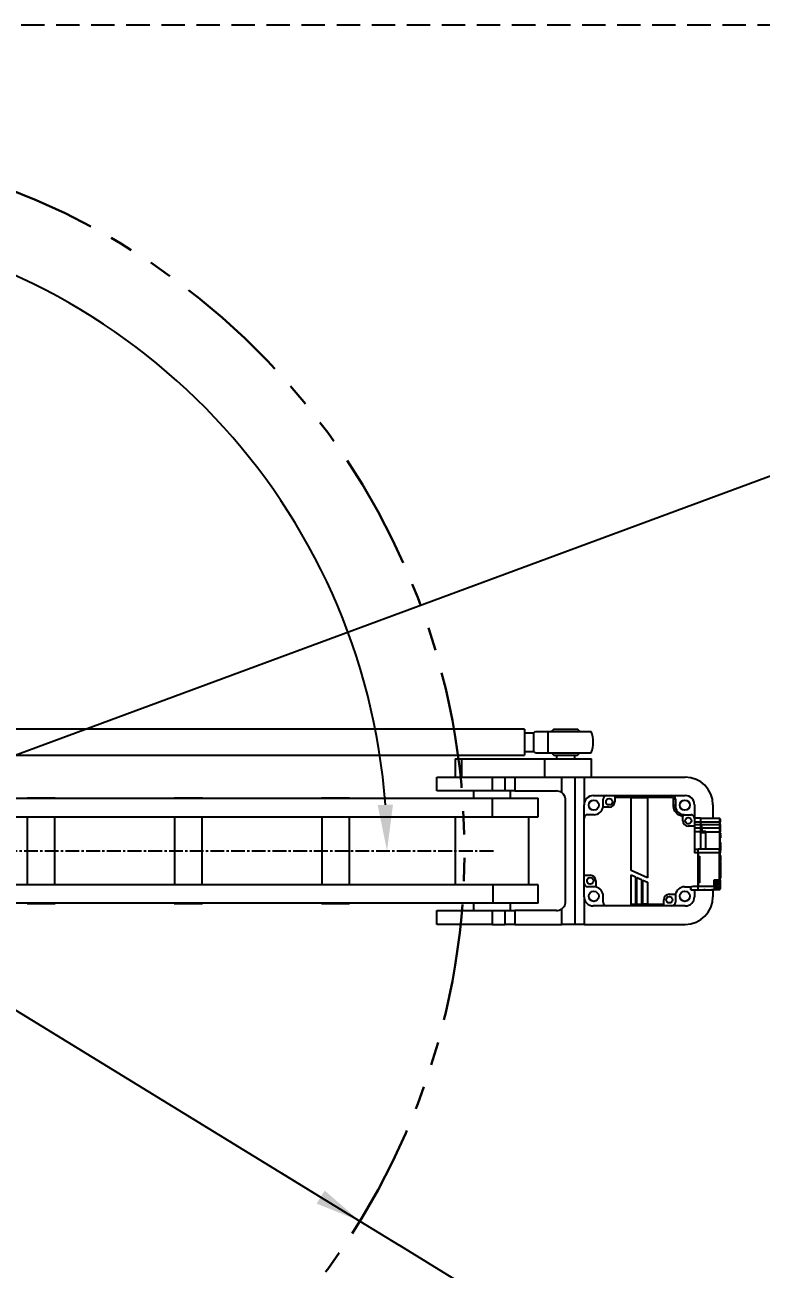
# Model space of a CAD drawing. Header units: millimetres. Extents: x 415 to 2018, y 500 to 823.
# Drawn here: x 1041.5 to 1081.5, y 543.7 to 611.4 of the extents above; entities that cross this region are included whole.
import ezdxf

# ---------------------------------------------------------------- set-up
doc = ezdxf.new("R2010")
doc.units = ezdxf.units.MM
doc.header["$PDSIZE"] = -1
for name, pattern in [('CENTER2', [1.125, 0.75, -0.125, 0.125, -0.125]), ('HIDDEN', [1.905, 1.27, -0.635]), ('PHANTOM', [12.7, 6.35, -1.27, 1.27, -1.27, 1.27, -1.27])]:
    doc.linetypes.add(name, pattern=pattern)
doc.layers.get('Defpoints').update_dxf_attribs({"lineweight": 18})
doc.dimstyles.new('ISO-25', dxfattribs={"dimtxt": 2.5, "dimasz": 2.5, "dimexe": 1.25, "dimexo": 0.625, "dimtad": 1, "dimtoh": 1, "dimlfac": 10, "dimtxsty": 'Standard', "dimcen": 2.5, "dimadec": 0, "dimazin": 0, "dimtfac": 1, "dimtmove": 0, "dimatfit": 3, "dimfxl": 1, "dimarcsym": 0})

# ---------------------------------------------------------------- blocks, each defined once
blk = doc.blocks.new('*X13')
at = {"color": 0, "linetype": 'CENTER2'}
blk.add_line((-38.082, 0), (20.119, 0), dxfattribs=at)
blk = doc.blocks.new('*D62')
at = {"color": 0, "lineweight": -2}
for p, q in [((1125.912, 603.108), (1108.251, 596.578)), ((1136.537, 603.108), (1125.912, 603.108)), ((1105.906, 595.711), (1108.251, 596.578)), ((1026.837, 566.477), (1105.906, 595.711)), ((1103.561, 594.844), (1101.216, 593.977))]:
    blk.add_line(p, q, dxfattribs=at)
at = {"color": 0}
blk.add_solid([(1103.417, 595.235), (1103.706, 594.453), (1105.906, 595.711)], dxfattribs=at)
at = {"layer": 'Defpoints', "color": 0}
for p in [(1105.906, 595.711), (1026.837, 566.477)]:
    blk.add_point(p, dxfattribs=at)
at = {"color": 0, "insert": (1131.537, 604.983), "char_height": 2.5, "attachment_point": 5}
blk.add_mtext('\\A1;R1173', dxfattribs=at)
blk = doc.blocks.new('*D63')
at = {"color": 0, "lineweight": -2}
for p, q in [((1026.837, 566.477), (1059.655, 546.347)), ((1057.524, 547.654), (1055.393, 548.961)), ((1059.655, 546.347), (1061.786, 545.04)), ((1083.579, 531.672), (1061.786, 545.04)), ((1093.371, 531.672), (1083.579, 531.672))]:
    blk.add_line(p, q, dxfattribs=at)
at = {"color": 0}
blk.add_solid([(1057.742, 548.009), (1057.306, 547.299), (1059.655, 546.347)], dxfattribs=at)
at = {"layer": 'Defpoints', "color": 0}
for p in [(1026.837, 566.477), (1059.655, 546.347)]:
    blk.add_point(p, dxfattribs=at)
at = {"color": 0, "insert": (1088.788, 533.547), "char_height": 2.5, "attachment_point": 5}
blk.add_mtext('\\A1;R363', dxfattribs=at)
blk = doc.blocks.new('*D64')
at = {"color": 0, "lineweight": -2}
blk.add_arc((1026.837, 566.477), 34.294, 4.17778, 160.82222, dxfattribs=at)
at = {"color": 0}
for points in [[(994.845, 577.621), (994.048, 577.865), (993.712, 575.353)], [(1061.456, 568.991), (1060.623, 568.961), (1061.131, 566.477)]]:
    blk.add_solid(points, dxfattribs=at)
at = {"layer": 'Defpoints', "color": 0}
for p in [(1046.507, 594.569), (942.065, 589.192), (1008.787, 566.477), (1026.837, 566.477), (1066.988, 566.477)]:
    blk.add_point(p, dxfattribs=at)
at = {"color": 0, "insert": (1029.508, 602.547), "char_height": 2.5, "width": 11.27525, "attachment_point": 5, "rotation": 355.7646}
blk.add_mtext('\\A1;165°', dxfattribs=at)

msp = doc.modelspace()

# ---------------------------------------------------------------- linework, layer by layer
at = {"linetype": 'HIDDEN'}
msp.add_line((946.0009, 611.367), (1117.481, 611.367), dxfattribs=at)
at = {"color": 161, "linetype": 'Continuous', "lineweight": 25, "true_color": 0x67adff}
for p, q in [((1068.597, 573.0775), (1033.597, 573.0775)), ((1068.597, 573.0775), (1068.597, 572.5095)), ((1069.097, 572.8775), (1068.597, 572.8775)), ((1069.1866, 572.9525), (1069.097, 572.8775)), ((1069.097, 572.8775), (1069.097, 571.8775)), ((1069.8745, 572.9525), (1072.2224, 572.9525)), ((1069.8745, 572.9525), (1069.8745, 571.8025)), ((1070.192, 573.0775), (1071.482, 573.0775)), ((1068.597, 572.5095), (1068.597, 571.6775)), ((1033.597, 571.6775), (1068.597, 571.6775)), ((1064.837, 571.4775), (1064.837, 570.4775)), ((1064.837, 571.4775), (1065.1848, 571.4775)), ((1065.1848, 571.4775), (1065.1848, 570.4775)), ((1065.1848, 571.4775), (1069.6804, 571.4775)), ((1068.597, 571.8775), (1069.097, 571.8775)), ((1069.097, 571.8775), (1069.1866, 571.8025)), ((1069.6804, 571.4775), (1069.6804, 570.4775)), ((1069.6804, 571.4775), (1072.237, 571.4775)), ((1069.8745, 571.8025), (1072.2224, 571.8025)), ((1070.192, 571.6775), (1071.482, 571.6775)), ((1070.337, 571.6775), (1070.337, 571.4775)), ((1071.337, 571.4775), (1071.337, 571.6775)), ((1072.237, 570.4775), (1072.237, 571.4775)), ((1063.837, 569.7275), (1063.837, 570.4775)), ((1063.837, 570.4775), (1066.4449, 570.4775)), ((1066.4449, 570.4775), (1069.6804, 570.4775)), ((1066.837, 570.4775), (1066.837, 569.7275)), ((1067.5544, 569.7275), (1067.5544, 570.4775)), ((1068.0778, 570.4775), (1068.0778, 569.7275)), ((1069.6804, 570.4775), (1072.237, 570.4775)), ((1070.6221, 569.6382), (1070.6221, 570.4775)), ((1071.337, 570.4775), (1071.337, 562.4775)), ((1071.837, 570.4775), (1071.837, 568.9775)), ((1072.237, 570.4775), (1077.337, 570.4775)), ((1066.837, 569.7275), (1063.837, 569.7275)), ((1065.837, 569.7275), (1065.837, 569.3275)), ((1067.5544, 569.7275), (1066.837, 569.7275)), ((1068.0778, 569.7275), (1067.5544, 569.7275)), ((1067.837, 569.3275), (1067.837, 569.7275)), ((1068.0778, 569.7275), (1070.337, 569.7275)), ((1072.337, 569.4775), (1073.077, 569.4775)), ((1073.077, 569.4775), (1073.5042, 569.4775)), ((1073.5042, 569.4775), (1074.387, 569.4775)), ((1073.5042, 569.4775), (1073.5042, 569.3775)), ((1074.387, 569.3775), (1074.387, 569.4775)), ((1074.387, 569.4775), (1075.287, 569.4775)), ((1075.287, 569.4775), (1075.287, 569.3775)), ((1075.287, 569.4775), (1076.597, 569.4775)), ((1076.597, 569.4775), (1077.337, 569.4775)), ((1076.597, 569.3775), (1076.597, 569.4775)), ((1026.903, 569.3275), (1066.837, 569.3275)), ((1041.575, 569.3585), (1041.575, 569.3275)), ((1041.575, 569.3585), (1043.099, 569.3585)), ((1043.099, 569.3275), (1043.099, 569.3585)), ((1049.575, 569.3585), (1049.575, 569.3275)), ((1049.575, 569.3585), (1051.099, 569.3585)), ((1051.099, 569.3275), (1051.099, 569.3585)), ((1057.575, 569.3585), (1057.575, 569.3275)), ((1057.575, 569.3585), (1059.099, 569.3585)), ((1059.099, 569.3275), (1059.099, 569.3585)), ((1066.837, 569.3275), (1066.837, 568.3275)), ((1066.837, 569.3275), (1069.337, 569.3275)), ((1069.337, 568.3275), (1069.337, 569.3275)), ((1070.837, 563.7275), (1070.837, 569.2275)), ((1071.837, 568.2375), (1071.837, 568.9775)), ((1073.2042, 568.842), (1072.8678, 568.842)), ((1072.877, 568.9375), (1072.877, 569.2775)), ((1073.5042, 569.3775), (1073.5042, 569.142)), ((1074.387, 569.3775), (1073.5042, 569.3775)), ((1074.387, 569.4275), (1075.287, 569.4275)), ((1074.387, 565.4032), (1074.387, 569.3775)), ((1074.387, 569.3775), (1075.287, 569.3775)), ((1075.287, 569.3775), (1075.287, 565.0025)), ((1076.597, 569.3775), (1075.287, 569.3775)), ((1076.697, 568.9375), (1076.697, 569.2775)), ((1076.797, 569.2775), (1076.697, 569.2775)), ((1076.797, 568.9375), (1076.697, 568.9375)), ((1076.797, 569.2775), (1076.797, 568.9375)), ((1077.837, 568.9775), (1077.837, 568.2475)), ((1078.837, 568.9775), (1078.837, 568.2475)), ((1026.903, 568.3275), (1066.837, 568.3275)), ((1041.587, 568.3275), (1041.587, 564.6275)), ((1043.087, 564.6275), (1043.087, 568.3275)), ((1049.587, 568.3275), (1049.587, 564.6275)), ((1051.087, 564.6275), (1051.087, 568.3275)), ((1057.587, 568.3275), (1057.587, 564.6275)), ((1059.087, 564.6275), (1059.087, 568.3275)), ((1064.837, 568.3275), (1064.837, 564.6275)), ((1066.837, 568.3275), (1069.337, 568.3275)), ((1068.837, 564.6275), (1068.837, 568.3275)), ((1071.837, 565.1447), (1071.837, 568.2375)), ((1072.377, 568.4375), (1072.037, 568.4375)), ((1077.2015, 568.4467), (1077.2015, 568.3451)), ((1077.2015, 568.1103), (1077.2015, 568.3451)), ((1077.297, 568.4375), (1077.637, 568.4375)), ((1078.157, 568.2475), (1077.837, 568.2475)), ((1077.837, 568.2375), (1077.837, 567.8103)), ((1078.157, 568.2475), (1078.157, 568.0475)), ((1078.157, 568.2475), (1079.187, 568.2475)), ((1079.187, 568.2475), (1079.187, 568.0475)), ((1079.237, 568.1975), (1079.237, 568.0475)), ((1077.837, 567.8103), (1077.5015, 567.8103)), ((1077.837, 568.0475), (1078.157, 568.0475)), ((1077.837, 567.8975), (1078.157, 567.8975)), ((1077.837, 567.8103), (1077.837, 566.3575)), ((1078.157, 567.6975), (1077.837, 567.6975)), ((1078.157, 567.4975), (1077.837, 567.4975)), ((1078.157, 568.0475), (1078.157, 567.8975)), ((1078.157, 568.0475), (1079.187, 568.0475)), ((1078.157, 567.8975), (1078.157, 567.6975)), ((1078.227, 567.8975), (1078.157, 567.8975)), ((1078.157, 567.7275), (1078.227, 567.7275)), ((1078.157, 567.6975), (1078.157, 567.5256)), ((1078.157, 567.5256), (1078.227, 567.5256)), ((1078.157, 567.4975), (1078.157, 567.5256)), ((1078.157, 567.4475), (1078.157, 567.4975)), ((1078.157, 567.4975), (1078.447, 567.4975)), ((1078.447, 567.4475), (1078.157, 567.4475)), ((1078.157, 567.4475), (1078.157, 566.5575)), ((1078.227, 567.8975), (1079.187, 567.8975)), ((1078.227, 567.6975), (1078.227, 567.8975)), ((1079.187, 567.6975), (1078.227, 567.6975)), ((1078.227, 567.6975), (1078.227, 567.5375)), ((1078.227, 567.5256), (1078.227, 567.5375)), ((1078.227, 567.5375), (1078.447, 567.5375)), ((1078.447, 567.5375), (1078.447, 567.4975)), ((1078.447, 567.4475), (1078.447, 567.4975)), ((1078.447, 567.4975), (1079.187, 567.4975)), ((1078.447, 566.5575), (1078.447, 567.4475)), ((1079.187, 568.0475), (1079.237, 568.0475)), ((1079.187, 568.0475), (1079.187, 567.8975)), ((1079.187, 567.8975), (1079.187, 567.6975)), ((1079.187, 567.8975), (1079.237, 567.8975)), ((1079.187, 567.6975), (1079.187, 567.4975)), ((1079.187, 567.4975), (1079.237, 567.4975)), ((1079.187, 567.4975), (1079.187, 566.5575)), ((1079.237, 567.8975), (1079.237, 568.0475)), ((1079.237, 567.8975), (1079.237, 567.6475)), ((1079.237, 567.6475), (1079.237, 567.4975)), ((1079.237, 566.525), (1079.237, 567.4975)), ((1079.247, 567.4368), (1079.237, 567.4368)), ((1079.247, 567.4368), (1079.247, 567.3941)), ((1079.237, 567.3941), (1079.247, 567.3941)), ((1079.237, 567.3557), (1079.247, 567.3557)), ((1079.237, 567.3126), (1079.247, 567.3126)), ((1079.247, 567.2053), (1079.237, 567.2053)), ((1079.237, 567.1919), (1079.247, 567.1919)), ((1079.237, 567.175), (1079.247, 567.175)), ((1079.247, 567.0254), (1079.237, 567.0254)), ((1079.247, 566.837), (1079.237, 566.837)), ((1079.247, 566.8157), (1079.237, 566.8157)), ((1079.247, 566.8022), (1079.237, 566.8022)), ((1079.247, 566.7809), (1079.237, 566.7809)), ((1079.237, 566.7356), (1079.247, 566.7356)), ((1079.247, 567.3557), (1079.247, 567.3126)), ((1079.247, 567.3126), (1079.247, 567.2053)), ((1079.247, 567.2053), (1079.247, 567.1919)), ((1079.247, 567.1919), (1079.247, 567.175)), ((1079.247, 566.928), (1079.247, 566.837)), ((1079.247, 566.837), (1079.247, 566.8157)), ((1079.247, 566.8022), (1079.247, 566.8157)), ((1079.247, 566.7809), (1079.247, 566.8022)), ((1079.247, 566.7809), (1079.247, 566.7362)), ((1079.247, 566.7356), (1079.247, 566.6242)), ((1077.837, 566.5575), (1078.037, 566.5575)), ((1078.037, 566.3575), (1077.837, 566.3575)), ((1078.037, 566.3575), (1078.037, 566.5575)), ((1079.187, 566.5575), (1078.037, 566.5575)), ((1078.037, 564.5575), (1078.037, 566.3575)), ((1079.187, 566.3575), (1078.037, 566.3575)), ((1078.037, 566.3575), (1078.037, 566.1825)), ((1078.037, 566.1825), (1078.107, 566.1825)), ((1078.107, 566.1825), (1078.107, 564.7325)), ((1079.187, 566.3575), (1079.187, 566.5575)), ((1079.237, 566.3575), (1079.187, 566.3575)), ((1079.187, 564.8975), (1079.187, 566.3575)), ((1079.237, 566.6242), (1079.247, 566.6242)), ((1079.237, 566.6062), (1079.247, 566.6062)), ((1079.237, 566.5591), (1079.247, 566.5591)), ((1079.237, 566.5412), (1079.247, 566.5412)), ((1079.237, 566.5075), (1079.237, 566.3575)), ((1079.237, 564.8975), (1079.237, 566.3575)), ((1079.247, 566.2174), (1079.237, 566.2174)), ((1079.237, 566.1341), (1079.247, 566.1341)), ((1079.2482, 566.1154), (1079.237, 566.1154)), ((1079.247, 566.6242), (1079.247, 566.6062)), ((1079.247, 566.6062), (1079.247, 566.5591)), ((1079.247, 566.5412), (1079.247, 566.4981)), ((1079.247, 566.2174), (1079.247, 566.1341)), ((1079.247, 566.1153), (1079.247, 566.0189)), ((1075.287, 565.0025), (1074.387, 565.4032)), ((1078.107, 565.9375), (1078.037, 565.9375)), ((1078.037, 565.7375), (1078.107, 565.7375)), ((1078.107, 565.5375), (1078.037, 565.5375)), ((1078.0574, 565.3875), (1078.037, 565.3875)), ((1079.237, 566.0189), (1079.247, 566.0189)), ((1079.237, 565.8891), (1079.247, 565.8891)), ((1079.247, 565.8634), (1079.237, 565.8634)), ((1079.247, 565.8404), (1079.237, 565.8404)), ((1079.247, 565.8146), (1079.237, 565.8146)), ((1079.247, 565.7502), (1079.237, 565.7502)), ((1079.237, 565.7421), (1079.247, 565.7421)), ((1079.247, 565.732), (1079.237, 565.732)), ((1079.2482, 565.7153), (1079.237, 565.7153)), ((1079.237, 565.6422), (1079.247, 565.6422)), ((1079.237, 565.5817), (1079.2482, 565.5817)), ((1079.247, 565.5292), (1079.237, 565.5292)), ((1079.237, 565.5164), (1079.247, 565.5164)), ((1079.237, 565.5083), (1079.247, 565.5083)), ((1079.237, 565.4955), (1079.247, 565.4955)), ((1079.247, 565.4683), (1079.237, 565.4683)), ((1079.247, 565.4015), (1079.237, 565.4015)), ((1079.247, 565.3907), (1079.237, 565.3907)), ((1079.247, 566.0189), (1079.247, 565.9368)), ((1079.247, 565.8891), (1079.247, 565.8634)), ((1079.247, 565.8404), (1079.247, 565.8146)), ((1079.247, 565.8146), (1079.247, 565.7502)), ((1079.247, 565.7502), (1079.247, 565.7421)), ((1079.247, 565.7421), (1079.247, 565.732)), ((1079.247, 565.7154), (1079.247, 565.6422)), ((1079.247, 565.6422), (1079.247, 565.5819)), ((1079.247, 565.5838), (1079.247, 565.5292)), ((1079.247, 565.5292), (1079.247, 565.5164)), ((1079.247, 565.5083), (1079.247, 565.5164)), ((1079.247, 565.4955), (1079.247, 565.5083)), ((1079.247, 565.4955), (1079.247, 565.4688)), ((1079.247, 565.4683), (1079.247, 565.4015)), ((1079.247, 565.4015), (1079.247, 565.3907)), ((1079.247, 565.3907), (1079.247, 565.3625)), ((1071.837, 565.1447), (1072.1725, 565.1447)), ((1071.837, 564.7175), (1071.837, 565.1447)), ((1071.837, 563.9775), (1071.837, 564.7175)), ((1072.4725, 564.8447), (1072.4725, 564.5083)), ((1074.387, 565.1678), (1074.637, 565.0565)), ((1074.387, 563.4775), (1074.387, 565.1678)), ((1074.637, 565.0565), (1074.637, 563.5775)), ((1074.712, 565.0231), (1074.962, 564.9118)), ((1074.712, 563.5775), (1074.712, 565.0231)), ((1074.962, 564.9118), (1074.962, 563.5775)), ((1075.037, 563.5775), (1075.037, 564.8784)), ((1075.037, 564.8784), (1075.287, 564.7671)), ((1075.287, 564.7671), (1075.287, 563.5775)), ((1078.037, 564.7325), (1078.037, 564.5575)), ((1078.107, 564.7325), (1078.037, 564.7325)), ((1078.0515, 565.1721), (1078.0515, 565.1257)), ((1078.0638, 565.1852), (1078.0676, 565.2038)), ((1078.897, 564.8975), (1079.187, 564.8975)), ((1078.897, 564.5575), (1078.897, 564.8975)), ((1078.897, 564.7975), (1079.187, 564.7975)), ((1078.927, 564.7825), (1078.897, 564.7825)), ((1078.927, 564.3925), (1078.927, 564.7825)), ((1078.977, 564.7425), (1078.927, 564.7425)), ((1079.017, 564.7625), (1078.977, 564.7625)), ((1078.977, 564.5875), (1078.977, 564.7625)), ((1079.017, 564.4125), (1079.017, 564.7625)), ((1079.057, 564.7522), (1079.057, 564.7541)), ((1079.187, 564.7975), (1079.187, 564.8975)), ((1079.187, 564.8975), (1079.237, 564.8975)), ((1079.187, 564.7975), (1079.187, 564.6975)), ((1079.247, 565.3625), (1079.237, 565.3625)), ((1079.247, 565.3517), (1079.237, 565.3517)), ((1079.247, 565.3258), (1079.237, 565.3258)), ((1079.247, 565.2614), (1079.237, 565.2614)), ((1079.237, 565.2534), (1079.247, 565.2534)), ((1079.247, 565.2433), (1079.237, 565.2433)), ((1079.2482, 565.2263), (1079.237, 565.2263)), ((1079.237, 565.1574), (1079.247, 565.1574)), ((1079.237, 565.1075), (1079.247, 565.1075)), ((1079.2482, 565.0962), (1079.237, 565.0962)), ((1079.237, 565.0383), (1079.247, 565.0383)), ((1079.247, 564.9891), (1079.237, 564.9891)), ((1079.237, 564.8975), (1079.237, 564.8475)), ((1079.237, 564.8475), (1079.237, 564.6975)), ((1079.247, 565.3517), (1079.247, 565.3258)), ((1079.247, 565.3258), (1079.247, 565.2614)), ((1079.247, 565.2614), (1079.247, 565.2534)), ((1079.247, 565.2534), (1079.247, 565.2433)), ((1079.247, 565.2279), (1079.247, 565.1574)), ((1079.247, 565.1574), (1079.247, 565.1075)), ((1079.247, 565.0962), (1079.247, 565.0383)), ((1079.247, 565.0383), (1079.247, 564.9891)), ((1066.8994, 564.6275), (1026.837, 564.6275)), ((1066.8994, 563.6275), (1066.8994, 564.6275)), ((1069.337, 564.6275), (1066.8994, 564.6275)), ((1069.337, 563.6275), (1069.337, 564.6275)), ((1072.377, 564.5175), (1072.037, 564.5175)), ((1076.4698, 564.113), (1076.8062, 564.113)), ((1077.297, 564.5175), (1077.637, 564.5175)), ((1077.637, 564.3575), (1077.637, 564.4175)), ((1077.637, 564.3575), (1078.037, 564.3575)), ((1077.757, 564.5575), (1078.037, 564.5575)), ((1077.837, 564.3575), (1077.837, 563.9775)), ((1078.037, 564.3575), (1078.037, 564.5575)), ((1078.037, 564.5575), (1078.897, 564.5575)), ((1078.037, 564.3575), (1078.897, 564.3575)), ((1078.3409, 564.357), (1078.3409, 564.3575)), ((1078.7133, 564.3441), (1078.5007, 564.3441)), ((1078.837, 564.3481), (1078.837, 563.9775)), ((1078.873, 564.3575), (1078.873, 564.357)), ((1078.897, 564.5575), (1078.897, 564.3575)), ((1078.897, 564.3925), (1078.927, 564.3925)), ((1079.187, 564.3575), (1078.897, 564.3575)), ((1078.927, 564.4325), (1078.977, 564.4325)), ((1078.977, 564.4125), (1078.977, 564.5875)), ((1078.977, 564.4125), (1079.017, 564.4125)), ((1079.057, 564.5625), (1079.057, 564.6125)), ((1079.057, 564.4208), (1079.057, 564.4227)), ((1079.187, 564.4575), (1079.0974, 564.4575)), ((1079.1087, 564.6975), (1079.187, 564.6975)), ((1079.117, 564.6582), (1079.117, 564.6125)), ((1079.117, 564.5625), (1079.117, 564.5168)), ((1079.117, 564.5339), (1079.117, 564.5168)), ((1079.187, 564.6975), (1079.237, 564.6975)), ((1079.187, 564.6975), (1079.187, 564.4575)), ((1079.187, 564.4575), (1079.187, 564.3575)), ((1079.237, 564.4575), (1079.187, 564.4575)), ((1079.237, 564.6975), (1079.237, 564.4575)), ((1079.237, 564.4575), (1079.237, 564.4075)), ((1066.8994, 563.6275), (1026.837, 563.6275)), ((1041.575, 563.6275), (1041.575, 563.5965)), ((1041.5783, 563.5965), (1041.575, 563.5965)), ((1043.099, 563.5965), (1041.5783, 563.5965)), ((1043.099, 563.5965), (1043.099, 563.6275)), ((1049.575, 563.6275), (1049.575, 563.5965)), ((1049.5783, 563.5965), (1049.575, 563.5965)), ((1051.099, 563.5965), (1049.5783, 563.5965)), ((1051.099, 563.5965), (1051.099, 563.6275)), ((1057.575, 563.6275), (1057.575, 563.5965)), ((1057.5783, 563.5965), (1057.575, 563.5965)), ((1059.099, 563.5965), (1057.5783, 563.5965)), ((1059.099, 563.5965), (1059.099, 563.6275)), ((1065.837, 563.6275), (1065.837, 563.2275)), ((1069.337, 563.6275), (1066.8994, 563.6275)), ((1067.837, 563.2275), (1067.837, 563.6275)), ((1071.837, 563.9775), (1071.837, 562.4775)), ((1073.077, 563.4775), (1072.337, 563.4775)), ((1072.877, 563.6775), (1072.877, 564.0175)), ((1074.387, 563.4775), (1073.077, 563.4775)), ((1074.387, 563.5775), (1074.637, 563.5775)), ((1074.637, 563.5275), (1074.387, 563.5275)), ((1074.637, 563.4775), (1074.387, 563.4775)), ((1074.637, 563.5775), (1074.712, 563.5775)), ((1074.637, 563.5775), (1074.637, 563.4775)), ((1074.712, 563.4775), (1074.637, 563.4775)), ((1074.712, 563.4775), (1074.712, 563.5775)), ((1074.712, 563.5775), (1074.962, 563.5775)), ((1074.962, 563.5275), (1074.712, 563.5275)), ((1074.962, 563.4775), (1074.712, 563.4775)), ((1074.962, 563.5775), (1075.037, 563.5775)), ((1074.962, 563.5775), (1074.962, 563.4775)), ((1075.037, 563.4775), (1074.962, 563.4775)), ((1075.037, 563.4775), (1075.037, 563.5775)), ((1075.287, 563.5775), (1075.037, 563.5775)), ((1075.287, 563.5275), (1075.037, 563.5275)), ((1075.287, 563.4775), (1075.037, 563.4775)), ((1075.287, 563.5775), (1076.1698, 563.5775)), ((1075.287, 563.5775), (1075.287, 563.4775)), ((1076.1698, 563.4775), (1075.287, 563.4775)), ((1076.1698, 563.5775), (1076.1698, 563.813)), ((1076.1698, 563.4775), (1076.1698, 563.5775)), ((1076.597, 563.4775), (1076.1698, 563.4775)), ((1077.337, 563.4775), (1076.597, 563.4775)), ((1076.797, 564.0175), (1076.797, 563.6775)), ((1063.837, 562.4775), (1063.837, 563.2275)), ((1063.837, 563.2275), (1066.837, 563.2275)), ((1066.837, 563.2275), (1066.837, 562.4775)), ((1066.837, 563.2275), (1067.5544, 563.2275)), ((1067.5544, 562.4775), (1067.5544, 563.2275)), ((1067.5544, 563.2275), (1068.0778, 563.2275)), ((1068.0778, 563.2275), (1068.0778, 562.4775)), ((1070.337, 563.2275), (1068.0778, 563.2275)), ((1070.6221, 562.4775), (1070.6221, 563.3167)), ((1066.837, 562.4775), (1063.837, 562.4775)), ((1066.837, 562.4775), (1067.5544, 562.4775)), ((1068.0778, 562.4775), (1067.5544, 562.4775)), ((1068.0778, 562.4775), (1070.6221, 562.4775)), ((1071.337, 562.4775), (1070.6221, 562.4775)), ((1071.837, 562.4775), (1071.337, 562.4775)), ((1071.837, 562.4775), (1077.337, 562.4775))]:
    msp.add_line(p, q, dxfattribs=at)
for points in [[(1078.037, 565.3458), (1078.0967, 565.4504), (1078.107, 565.4643)], [(1078.107, 564.7561), (1078.0967, 564.77), (1078.037, 564.8746)], [(1078.927, 564.5875), (1078.9437, 564.5958), (1078.9604, 564.6042), (1078.977, 564.6125)], [(1078.977, 564.5875), (1078.9602, 564.5791), (1078.9435, 564.5708), (1078.927, 564.5625)]]:
    msp.add_lwpolyline(points, dxfattribs=at)
for centre, radius in [((1072.3621, 568.9524), 0.275), ((1073.2042, 569.142), 0.175), ((1077.3118, 568.9524), 0.275), ((1077.5015, 568.1103), 0.175), ((1072.1725, 564.8447), 0.175), ((1072.3621, 564.0026), 0.275), ((1077.3118, 564.0026), 0.275), ((1076.4698, 563.813), 0.175)]:
    msp.add_circle(centre, radius, dxfattribs=at)
at = {"linetype": 'PHANTOM', "lineweight": 30}
msp.add_arc((1026.837, 566.4775), 38.5, 195, 165, dxfattribs=at)
at = {"color": 161, "linetype": 'Continuous', "lineweight": 25, "true_color": 0x67adff}
for centre, radius, start, end in [((1070.7686, 572.3775), 0.9069, 129.478772, 140.652068), ((1070.9054, 572.3775), 0.9069, 39.347932, 50.521228), ((1070.837, 572.3775), 1.5, 337.45969, 22.54031), ((1070.7686, 572.3775), 0.9069, 219.347932, 230.521228), ((1070.9054, 572.3775), 0.9069, 309.478772, 320.652068), ((1077.337, 568.9775), 1.5, 0, 90), ((1070.337, 569.2275), 0.5, 55.232038, 90), ((1072.337, 568.9775), 0.5, 90, 180), ((1073.077, 569.2775), 0.2, 90, 180), ((1076.597, 569.2775), 0.2, 0, 90), ((1077.337, 568.9775), 0.5, 0, 90), ((1072.377, 568.9375), 0.5, 270, 348.988911), ((1072.377, 568.9375), 0.5, 348.988911, 0), ((1073.2042, 569.142), 0.3, 270, 360), ((1077.297, 568.9375), 0.5, 180, 258.988911), ((1072.037, 568.2375), 0.2, 90, 180), ((1077.297, 568.9375), 0.5, 258.988911, 270), ((1077.5015, 568.1103), 0.3, 180, 270), ((1077.637, 568.2375), 0.2, 360, 90), ((1079.187, 568.1975), 0.05, 360, 90), ((1079.187, 567.6475), 0.05, 0, 90), ((1079.187, 566.5075), 0.05, 0, 90), ((1072.037, 564.7175), 0.2, 180, 270), ((1072.1725, 564.8447), 0.3, 0, 90), ((1079.017, 564.6625), 0.1, 66.421822, 90), ((1079.187, 564.8475), 0.05, 270, 360), ((1072.377, 564.0175), 0.5, 78.988911, 90), ((1072.377, 564.0175), 0.5, 0, 78.988911), ((1076.4698, 563.813), 0.3, 90, 180), ((1077.297, 564.0175), 0.5, 168.988911, 180), ((1077.297, 564.0175), 0.5, 90, 168.988911), ((1077.637, 564.7175), 0.2, 270, 306.869898), ((1079.017, 564.5125), 0.1, 270, 293.578185), ((1079.187, 564.4075), 0.05, 270, 360), ((1072.337, 563.9775), 0.5, 180, 270), ((1073.077, 563.6775), 0.2, 180, 270), ((1076.597, 563.6775), 0.2, 270, 360), ((1077.337, 563.9775), 0.5, 270, 360), ((1077.337, 563.9775), 1.5, 270, 0), ((1070.337, 563.7275), 0.5, 270, 304.767962)]:
    msp.add_arc(centre, radius, start, end, dxfattribs=at)
msp.add_ellipse((1078.607, 565.1721), major_axis=(0, 0.5751), ratio=0.9659258, start_param=1.119976, end_param=2.0216166, dxfattribs=at)
for points, knots in [([(1069.194, 572.9525), (1069.195, 572.9525), (1069.1978, 572.9525), (1069.3354, 572.9525), (1069.5648, 572.9525), (1069.7711, 572.9525), (1069.8745, 572.9525)], [0, 0, 0, 0, 0.07382687, 0.20944603, 0.44433794, 0.68041682, 0.68041682, 0.68041682, 0.68041682]), ([(1069.194, 571.8025), (1069.195, 571.8025), (1069.1978, 571.8025), (1069.3354, 571.8025), (1069.5648, 571.8025), (1069.7711, 571.8025), (1069.8745, 571.8025)], [0, 0, 0, 0, 0.07382687, 0.20944603, 0.44433794, 0.68041682, 0.68041682, 0.68041682, 0.68041682]), ([(1070.837, 569.2275), (1070.8329, 569.275), (1070.8249, 569.3698), (1070.7593, 569.5089), (1070.6847, 569.5931), (1070.6298, 569.6327), (1070.6221, 569.6382)], [0, 0, 0, 0, 0.13372264, 0.26670006, 0.45148276, 0.48139078, 0.48139078, 0.48139078, 0.48139078]), ([(1076.597, 569.3775), (1076.6095, 569.3761), (1076.629, 569.3741), (1076.6523, 569.3616), (1076.6682, 569.3487), (1076.6811, 569.3328), (1076.6935, 569.3095), (1076.6956, 569.2901), (1076.697, 569.2775)], [0, 0, 0, 0, 0.03753835, 0.05798787, 0.07838346, 0.09883362, 0.11922957, 0.15676561, 0.15676561, 0.15676561, 0.15676561]), ([(1077.2015, 568.3451), (1077.1351, 568.3627), (1076.998, 568.3991), (1076.831, 568.5407), (1076.7178, 568.728), (1076.7038, 568.8691), (1076.697, 568.9375)], [0, 0, 0, 0, 0.20449582, 0.42240603, 0.64031821, 0.844813, 0.844813, 0.844813, 0.844813]), ([(1078.107, 564.9011), (1078.1014, 564.9068), (1078.0951, 564.9134), (1078.0936, 564.9218), (1078.0934, 564.9228)], [0, 0, 0, 0, 0.022895867, 0.026042978, 0.026042978, 0.026042978, 0.026042978]), ([(1079.117, 564.6582), (1079.1159, 564.67), (1079.1137, 564.6937), (1079.0957, 564.7249), (1079.0748, 564.7435), (1079.0608, 564.7504), (1079.057, 564.7522)], [0, 0, 0, 0, 0.03542181, 0.07090593, 0.10510832, 0.11789978, 0.11789978, 0.11789978, 0.11789978]), ([(1077.537, 564.5175), (1077.5479, 564.5164), (1077.5698, 564.5143), (1077.5988, 564.4982), (1077.6205, 564.4752), (1077.6334, 564.4485), (1077.6368, 564.4291), (1077.6369, 564.4193), (1077.637, 564.4175)], [0, 0, 0, 0, 0.03013257, 0.06028105, 0.08998165, 0.11915433, 0.14990145, 0.15687797, 0.15687797, 0.15687797, 0.15687797]), ([(1078.5007, 564.3441), (1078.4669, 564.3442), (1078.4255, 564.3443), (1078.3773, 564.3477), (1078.3588, 564.3499), (1078.3469, 564.3527), (1078.3417, 564.3549), (1078.3411, 564.3564), (1078.3409, 564.357)], [0, 0, 0, 0, 0.09108995, 0.11188222, 0.13605082, 0.14579618, 0.15563601, 0.1618898, 0.1618898, 0.1618898, 0.1618898]), ([(1078.873, 564.357), (1078.8728, 564.3564), (1078.8721, 564.3549), (1078.8662, 564.3524), (1078.8524, 564.3494), (1078.8092, 564.3449), (1078.7598, 564.3442), (1078.721, 564.3441), (1078.7133, 564.3441)], [0, 0, 0, 0, 0.00708233, 0.01575026, 0.02932138, 0.05581748, 0.14082214, 0.16187555, 0.16187555, 0.16187555, 0.16187555]), ([(1079.057, 564.6125), (1079.0668, 564.6125), (1079.0865, 564.6125), (1079.1065, 564.6125), (1079.115, 564.6125), (1079.1158, 564.6125), (1079.1159, 564.6125)], [0, 0, 0, 0, 0.019017425, 0.038028884, 0.057194376, 0.058948994, 0.058948994, 0.058948994, 0.058948994]), ([(1079.1142, 564.5625), (1079.1135, 564.5625), (1079.1114, 564.5625), (1079.0955, 564.5625), (1079.0749, 564.5625), (1079.0608, 564.5625), (1079.057, 564.5625)], [0, 0, 0, 0, 0.010391026, 0.030533508, 0.04994899, 0.057208538, 0.057208538, 0.057208538, 0.057208538]), ([(1079.057, 564.4227), (1079.0668, 564.4283), (1079.0864, 564.4394), (1079.1067, 564.4672), (1079.116, 564.4943), (1079.1167, 564.5112), (1079.117, 564.5168)], [0, 0, 0, 0, 0.03358907, 0.06716377, 0.10101361, 0.1179239, 0.1179239, 0.1179239, 0.1179239]), ([(1079.117, 564.5339), (1079.1169, 564.5351), (1079.1168, 564.5376), (1079.1161, 564.5479), (1079.1158, 564.5575), (1079.1156, 564.5624)], [0, 0, 0, 0, 0.009058875, 0.018640229, 0.028503844, 0.028503844, 0.028503844, 0.028503844]), ([(1079.1161, 564.6125), (1079.1161, 564.6132), (1079.1163, 564.6203), (1079.1168, 564.6316), (1079.1169, 564.6379), (1079.117, 564.6411)], [0, 0, 0, 0, 0.001405638, 0.014787621, 0.028587482, 0.028587482, 0.028587482, 0.028587482]), ([(1070.6221, 563.3167), (1070.6669, 563.3552), (1070.748, 563.4248), (1070.8222, 563.5717), (1070.8321, 563.6762), (1070.837, 563.7275)], [0, 0, 0, 0, 0.18601173, 0.33642319, 0.48093051, 0.48093051, 0.48093051, 0.48093051])]:
    msp.add_open_spline(points, degree=3, knots=knots, dxfattribs=at)

# ---------------------------------------------------------------- block references
at = {"linetype": 'CENTER2'}
msp.add_blockref('*X13', (1046.8691, 566.4775), dxfattribs=at)

# ---------------------------------------------------------------- dimensions: what is measured, and where the dimension line sits
for mpoint, text, picture, middle in [((1105.9059, 595.7109), 'R1173', '*D62', (1131.537, 603.1076)), ((1059.6549, 546.3472), 'R363', '*D63', (1088.7876, 531.6721))]:
    dim = msp.add_radius_dim(center=(1026.837, 566.4775), mpoint=mpoint, text=text, dimstyle='ISO-25', override={"dimpost": 'R<>', "dimsah": 1, "dimtolj": 1, "dimtzin": 8})
    dim.commit()
    dim.dimension.update_dxf_attribs({"geometry": picture, "text_midpoint": middle, "dimtype": 164})
dim = msp.add_angular_dim_2l(base=(1046.507, 594.5692), line1=((1008.7868, 566.4775), (1066.9882, 566.4775)), line2=((1026.837, 566.4775), (942.0647, 589.1921)), dimstyle='ISO-25', override={"dimtoh": 0, "dimsah": 1, "dimtdec": 0, "dimtolj": 1, "dimtzin": 0})
dim.commit()
dim.dimension.update_dxf_attribs({"geometry": '*D64', "text_midpoint": (1029.3697, 600.6774), "dimtype": 162})

doc.saveas('drawing.dxf')
